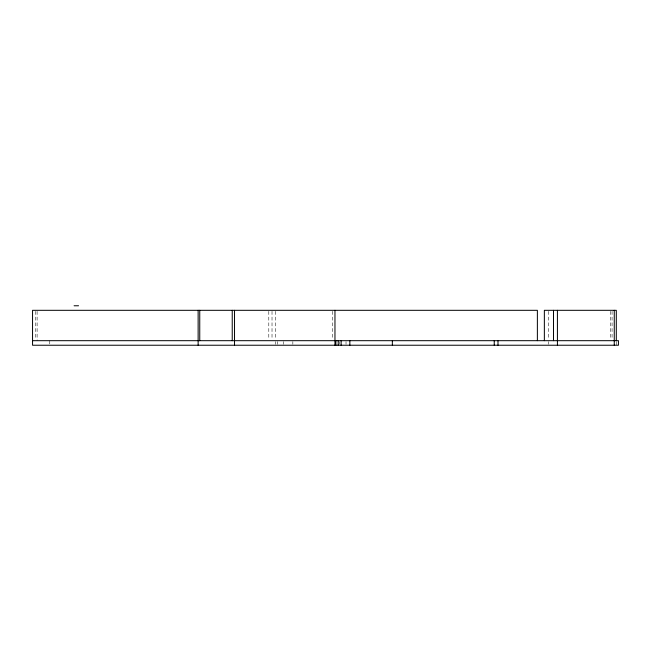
<?xml version="1.0" encoding="UTF-8"?>
<svg xmlns="http://www.w3.org/2000/svg" width="651" height="651" viewBox="0 0 651 651"><rect width="100%" height="100%" fill="white"/><g stroke="black" fill="none" stroke-linecap="round" stroke-linejoin="round"><path stroke-width="0.49" stroke-dasharray="3.25 2.44" d="M616.302 341.596L616.302 345.233M612.07 311.333L612.07 339.667M610.337 311.333L610.337 339.667M548.581 311.333L548.581 339.667M548.581 341.596L548.581 344.322M346.023 341.596L346.023 344.322M339.415 341.596L339.415 344.322M332.677 311.333L332.677 339.667M292.844 341.596L292.844 344.322M283.519 341.596L283.519 344.322M277.627 341.596L277.627 344.322M275.308 311.333L275.308 339.667M275.308 341.596L275.308 344.322M272.02 311.333L272.02 339.667M268.798 311.333L268.798 339.667M49.769 340.685L49.769 344.322M37.107 311.333L37.107 340.685M35.772 311.333L35.772 339.667"/><path stroke-width="0.98" d="M74.084 305.767L78.559 305.767M32.55 340.685L618.45 340.685L618.45 345.233L32.55 345.233L32.55 310.315L537.376 310.315L537.376 340.685M616.302 340.685L616.302 310.315L544.358 310.315L544.358 340.685M614.259 310.315L614.259 345.233M557.419 310.315L557.419 345.233M553.496 310.315L553.496 340.685M497.991 340.685L497.991 345.233M494.239 340.685L494.239 345.233M392.35 340.685L392.35 345.233M349.856 340.685L349.856 345.233M341.124 340.685L341.124 345.233M338.203 340.685L338.203 345.233M335.883 340.685L335.883 345.233M334.964 310.315L334.964 345.233M234.523 310.315L234.523 345.233M232.236 310.315L232.236 340.685M199.751 310.315L199.751 340.685M198.132 310.315L198.132 345.233"/></g></svg>
